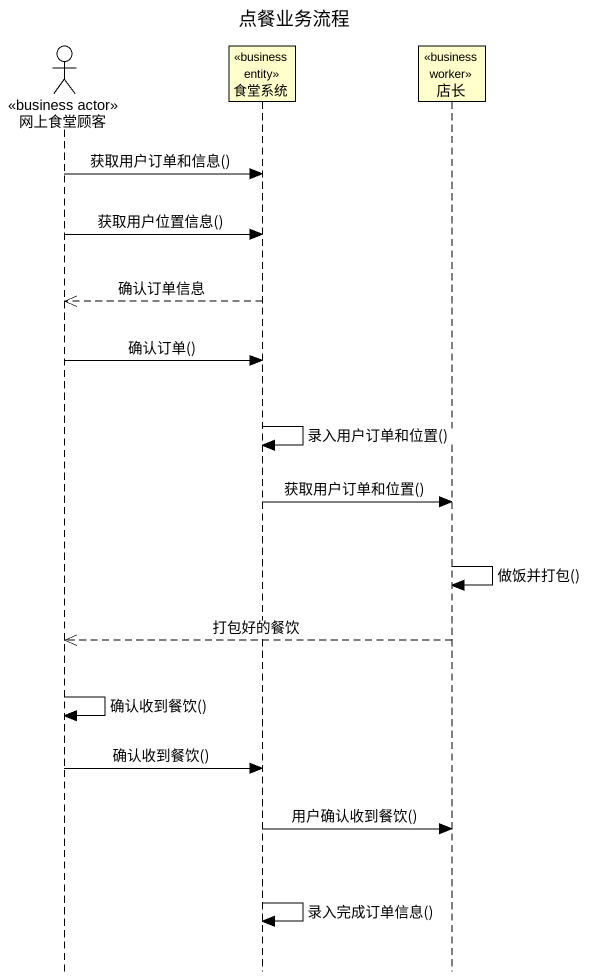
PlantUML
@startuml
title 点餐业务流程
hide footbox
actor 网上食堂顾客 <<business actor>>
participant 食堂系统 <<business entity>>
participant 店长 <<business worker>>

网上食堂顾客 -> 食堂系统 : 获取用户订单和信息()
网上食堂顾客 -> 食堂系统 : 获取用户位置信息()
食堂系统 -->> 网上食堂顾客 : 确认订单信息
网上食堂顾客 -> 食堂系统 : 确认订单()
食堂系统 -> 食堂系统 : 录入用户订单和位置()
食堂系统 -> 店长 : 获取用户订单和位置()
店长 -> 店长 : 做饭并打包()
店长 -->> 网上食堂顾客 : 打包好的餐饮
网上食堂顾客 -> 网上食堂顾客 : 确认收到餐饮()
网上食堂顾客 -> 食堂系统 : 确认收到餐饮()
食堂系统 -> 店长 : 用户确认收到餐饮()
食堂系统 -> 食堂系统 : 录入完成订单信息()
@enduml
